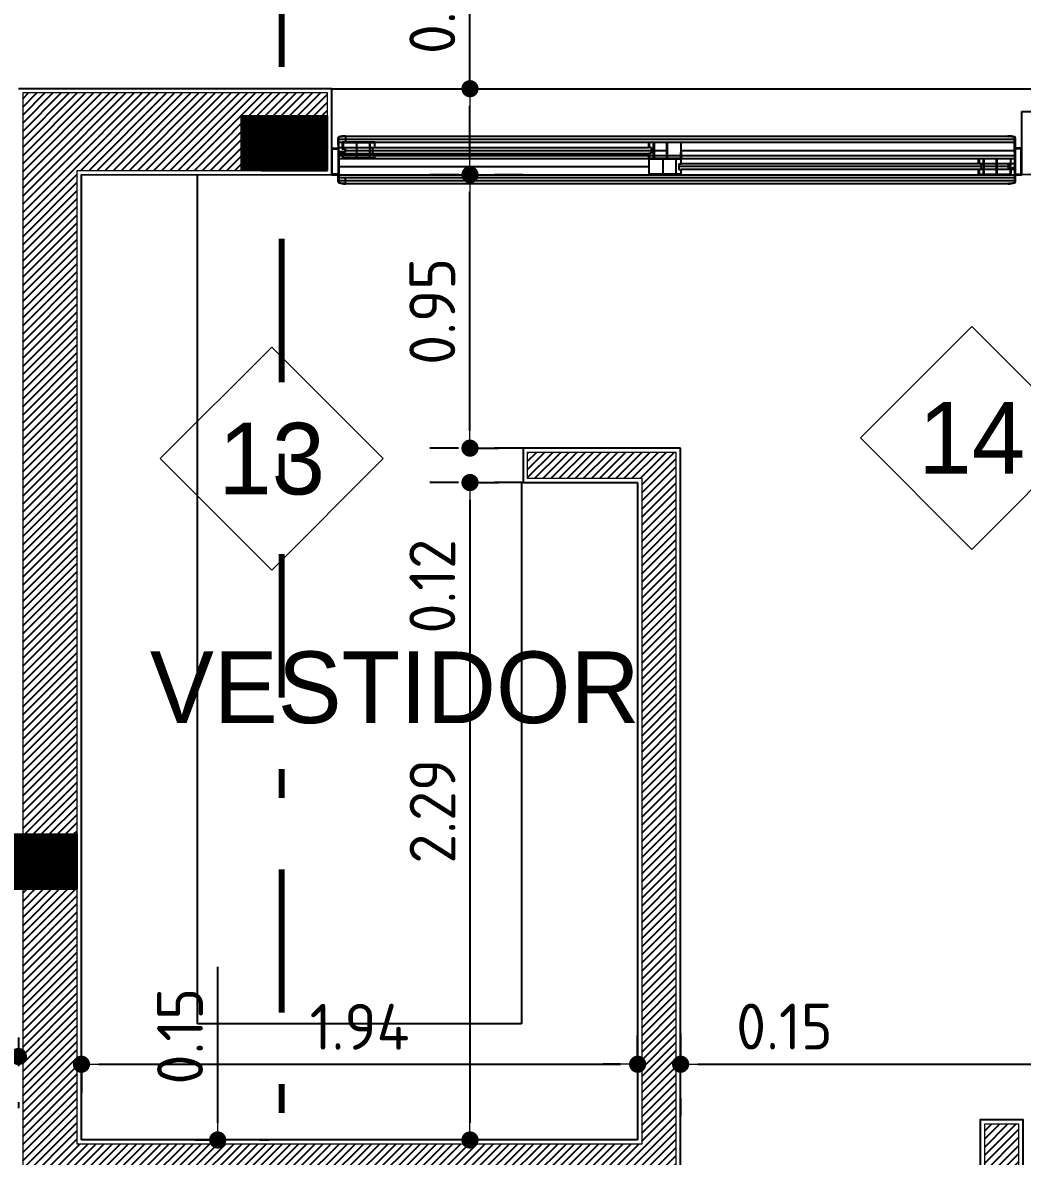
# Model space of a CAD drawing. Extents: x 233 to 569, y -241 to -74.
# Drawn here: x 408.727 to 412.215, y -172.952 to -168.996 of the extents above; entities that cross this region are included whole.
import ezdxf
from ezdxf.enums import TextEntityAlignment as Align

# ---------------------------------------------------------------- set-up
doc = ezdxf.new("R2010")
doc.units = 0
doc.header["$MEASUREMENT"] = 0
for name, pattern in [('DASHDOT', [1, 0.5, -0.25, 0, -0.25]), ('DOT2', [0.125, 0, -0.125]), ('TRAZOS', [0.75, 0.5, -0.25])]:
    doc.linetypes.add(name, pattern=pattern)
doc.layers.get('0').update_dxf_attribs({"linetype": 'CONTINUOUS', "lineweight": 50})
doc.layers.get('DEFPOINTS').update_dxf_attribs({"linetype": 'CONTINUOUS'})
for name, color, linetype in [('2D PA ABERTURAS CORTE', 1, 'CONTINUOUS'), ('2D PA ABERTURAS VISTA', 1, 'CONTINUOUS'), ('2D PA MUROS', 7, 'CONTINUOUS'), ('2D PB MUROS MAMP. HATCH', 10, 'CONTINUOUS'), ('2D PLATEA ESTRUCTURA COLUMNAS HATCH', 92, 'CONTINUOUS')]:
    doc.layers.add(name, color=color, linetype=linetype)
for name, color, linetype, lineweight in [('2D PA ESTRUCTURA COLUMNAS BORDES', 95, 'CONTINUOUS', 9), ('COTAS', 1, 'CONTINUOUS', 9), ('GRAFISMOS', 8, 'CONTINUOUS', 13), ('MARCOS', 4, 'CONTINUOUS', 80), ('TEXTOGREEN', 3, 'CONTINUOUS', 40)]:
    doc.layers.add(name, color=color, linetype=linetype, lineweight=lineweight)
doc.styles.add('ARIAL', font='')
doc.styles.get("Standard").update_dxf_attribs({"font": 'bahnschrift.ttf'})
doc.styles.add('SWISSLTCNBT', font='bahnschrift.ttf')
doc.styles.get('ARIAL').set_extended_font_data('DIN')
doc.dimstyles.new('PLANTA', dxfattribs={"dimscale": 0, "dimtxt": 0.16, "dimasz": 0.06, "dimexe": 0.18, "dimexo": 0, "dimgap": 0.05, "dimtad": 1, "dimzin": 0, "dimdsep": 46, "dimtxsty": 'ARIAL', "dimblk1": 'DOT', "dimblk2": 'DOT', "dimsah": 1, "dimcen": 0.09, "dimclrd": 1, "dimclre": 1, "dimclrt": 3, "dimadec": 0, "dimazin": 0, "dimtfac": 1, "dimtofl": 0, "dimtmove": 0, "dimatfit": 3, "dimldrblk": 'DOT', "dimfxl": 0.18, "dimtolj": 1, "dimtzin": 0, "dimarcsym": 0})
pattern_1 = [(45, (-33.139532, 77.621926), (-0.0141421356, 0.0141421356), [])]
pattern_2 = [(90, (-33.139532, 77.62192647), (-0.00025, 7e-20), []), (180, (-33.139532, 77.62192647), (-9e-20, -0.00025), [])]

# ---------------------------------------------------------------- blocks, each defined once
blk = doc.blocks.new('_DOT')
at = {"color": 0, "linetype": 'ByBlock'}
blk.add_line((-0.5, 0), (-1, 0), dxfattribs=at)
at = {"color": 0, "linetype": 'ByBlock', "const_width": 0.5}
blk.add_lwpolyline([(-0.25, 0, 1), (0.25, 0, 1)], format="xyb", close=True, dxfattribs=at)
blk = doc.blocks.new('*D235')
at = {"layer": 'COTAS', "color": 1, "linetype": 'DOT2', "lineweight": -2, "transparency": 16777216}
for p, q in [((410.8726, -172.6306), (410.8726, -172.4506)), ((408.9317, -172.6306), (408.9317, -172.8106))]:
    blk.add_line(p, q, dxfattribs=at)
at = {"layer": 'COTAS', "color": 1, "lineweight": -2, "transparency": 16777216}
blk.add_line((408.9917, -172.6306), (410.8126, -172.6306), dxfattribs=at)
at = {"layer": 'DEFPOINTS', "color": 0, "transparency": 16777216}
for p in [(408.9317, -172.6306), (410.8726, -172.6306), (410.8726, -172.6306)]:
    blk.add_point(p, dxfattribs=at)
at = {"layer": 'COTAS', "color": 1, "lineweight": -2, "transparency": 16777216, "xscale": 0.06, "yscale": 0.06, "zscale": 0.06, "rotation": 180}
blk.add_blockref('_DOT', (408.9317, -172.6306), dxfattribs=at)
at = {"layer": 'COTAS', "color": 1, "lineweight": -2, "transparency": 16777216, "xscale": 0.06, "yscale": 0.06, "zscale": 0.06}
blk.add_blockref('_DOT', (410.8726, -172.6306), dxfattribs=at)
at = {"layer": 'COTAS', "color": 3, "transparency": 16777216, "insert": (409.9022, -172.4999), "char_height": 0.16, "attachment_point": 5, "style": 'ARIAL'}
blk.add_mtext('\\A1;1.94', dxfattribs=at)
blk = doc.blocks.new('*D236')
at = {"layer": 'COTAS', "color": 1, "linetype": 'DOT2', "lineweight": -2, "transparency": 16777216}
for p, q in [((411.0226, -172.6306), (411.0226, -172.4506)), ((416.2121, -172.6306), (416.2121, -172.4506))]:
    blk.add_line(p, q, dxfattribs=at)
at = {"layer": 'COTAS', "color": 1, "lineweight": -2, "transparency": 16777216}
blk.add_line((411.0826, -172.6306), (416.1521, -172.6306), dxfattribs=at)
at = {"layer": 'DEFPOINTS', "color": 0, "transparency": 16777216}
for p in [(411.0226, -172.6306), (416.2121, -172.6306), (416.2121, -172.6306)]:
    blk.add_point(p, dxfattribs=at)
at = {"layer": 'COTAS', "color": 1, "lineweight": -2, "transparency": 16777216, "xscale": 0.06, "yscale": 0.06, "zscale": 0.06, "rotation": 180}
blk.add_blockref('_DOT', (411.0226, -172.6306), dxfattribs=at)
at = {"layer": 'COTAS', "color": 1, "lineweight": -2, "transparency": 16777216, "xscale": 0.06, "yscale": 0.06, "zscale": 0.06}
blk.add_blockref('_DOT', (416.2121, -172.6306), dxfattribs=at)
at = {"layer": 'COTAS', "color": 3, "transparency": 16777216, "insert": (413.6174, -172.4991), "char_height": 0.16, "attachment_point": 5, "style": 'ARIAL'}
blk.add_mtext('\\A1;5.19', dxfattribs=at)
blk = doc.blocks.new('*D237')
at = {"layer": 'COTAS', "color": 1, "linetype": 'DOT2', "lineweight": -2, "transparency": 16777216}
for p, q in [((410.8726, -172.5237), (410.8726, -172.8106)), ((411.0226, -172.5237), (411.0226, -172.8106))]:
    blk.add_line(p, q, dxfattribs=at)
at = {"layer": 'COTAS', "color": 1, "lineweight": -2, "transparency": 16777216}
for p, q in [((410.8126, -172.6306), (410.7526, -172.6306)), ((411.0826, -172.6306), (411.6269, -172.6306))]:
    blk.add_line(p, q, dxfattribs=at)
at = {"layer": 'DEFPOINTS', "color": 0, "transparency": 16777216}
for p in [(410.8726, -172.5237), (411.0226, -172.5237), (411.0226, -172.6306)]:
    blk.add_point(p, dxfattribs=at)
at = {"layer": 'COTAS', "color": 1, "lineweight": -2, "transparency": 16777216, "xscale": 0.06, "yscale": 0.06, "zscale": 0.06}
blk.add_blockref('_DOT', (410.8726, -172.6306), dxfattribs=at)
at = {"layer": 'COTAS', "color": 1, "lineweight": -2, "transparency": 16777216, "xscale": 0.06, "yscale": 0.06, "zscale": 0.06, "rotation": 180}
blk.add_blockref('_DOT', (411.0226, -172.6306), dxfattribs=at)
at = {"layer": 'COTAS', "color": 3, "transparency": 16777216, "insert": (411.3848, -172.4991), "char_height": 0.16, "attachment_point": 5, "style": 'ARIAL'}
blk.add_mtext('\\A1;0.15', dxfattribs=at)
blk = doc.blocks.new('*D246')
at = {"layer": 'COTAS', "color": 1, "linetype": 'DOT2', "lineweight": -2, "transparency": 16777216}
for p, q in [((410.4726, -170.6007), (410.1076, -170.6007)), ((410.4726, -172.8949), (410.1076, -172.8949))]:
    blk.add_line(p, q, dxfattribs=at)
at = {"layer": 'COTAS', "color": 1, "lineweight": -2, "transparency": 16777216}
blk.add_line((410.2876, -170.6607), (410.2876, -172.8349), dxfattribs=at)
at = {"layer": 'DEFPOINTS', "color": 0, "transparency": 16777216}
for p in [(410.4726, -170.6007), (410.2876, -172.8949), (410.4726, -172.8949)]:
    blk.add_point(p, dxfattribs=at)
at = {"layer": 'COTAS', "color": 1, "lineweight": -2, "transparency": 16777216, "xscale": 0.06, "yscale": 0.06, "zscale": 0.06}
for p, rotation in [((410.2876, -170.6007), 90), ((410.2876, -172.8949), 270)]:
    blk.add_blockref('_DOT', p, dxfattribs=dict(at, rotation=rotation))
at = {"layer": 'COTAS', "color": 3, "transparency": 16777216, "insert": (410.1569, -171.7478), "char_height": 0.16, "attachment_point": 5, "rotation": 90, "style": 'ARIAL'}
blk.add_mtext('\\A1;2.29', dxfattribs=at)
blk = doc.blocks.new('*D247')
at = {"layer": 'COTAS', "color": 1, "linetype": 'DOT2', "lineweight": -2, "transparency": 16777216}
for p, q in [((410.4726, -169.5264), (410.1076, -169.5264)), ((410.4726, -170.4807), (410.1076, -170.4807))]:
    blk.add_line(p, q, dxfattribs=at)
at = {"layer": 'COTAS', "color": 1, "lineweight": -2, "transparency": 16777216}
blk.add_line((410.2876, -170.4207), (410.2876, -169.5864), dxfattribs=at)
at = {"layer": 'DEFPOINTS', "color": 0, "transparency": 16777216}
for p in [(410.2876, -169.5264), (410.4726, -169.5264), (410.4726, -170.4807)]:
    blk.add_point(p, dxfattribs=at)
at = {"layer": 'COTAS', "color": 1, "lineweight": -2, "transparency": 16777216, "xscale": 0.06, "yscale": 0.06, "zscale": 0.06}
for p, rotation in [((410.2876, -169.5264), 89.99941683156632), ((410.2876, -170.4807), 269.9994168315663)]:
    blk.add_blockref('_DOT', p, dxfattribs=dict(at, rotation=rotation))
at = {"layer": 'COTAS', "color": 3, "transparency": 16777216, "insert": (410.1561, -170.0035), "char_height": 0.16, "attachment_point": 5, "rotation": 89.9994, "style": 'ARIAL'}
blk.add_mtext('\\A1;0.95', dxfattribs=at)
blk = doc.blocks.new('*D248')
at = {"layer": 'COTAS', "color": 1, "lineweight": -2, "transparency": 16777216}
for p, q in [((410.2876, -170.4207), (410.2876, -170.3607)), ((410.2876, -170.6607), (410.2876, -171.2047))]:
    blk.add_line(p, q, dxfattribs=at)
at = {"layer": 'COTAS', "color": 1, "linetype": 'DOT2', "lineweight": -2, "transparency": 16777216}
for p, q in [((410.2876, -170.4807), (410.4676, -170.4807)), ((410.2876, -170.6007), (410.4676, -170.6007))]:
    blk.add_line(p, q, dxfattribs=at)
at = {"layer": 'DEFPOINTS', "color": 0, "transparency": 16777216}
for p in [(410.2876, -170.4807), (410.2876, -170.6007), (410.2876, -170.6007)]:
    blk.add_point(p, dxfattribs=at)
at = {"layer": 'COTAS', "color": 1, "lineweight": -2, "transparency": 16777216, "xscale": 0.06, "yscale": 0.06, "zscale": 0.06}
for p, rotation in [((410.2876, -170.4807), 269.9978893149392), ((410.2876, -170.6007), 89.99788931493921)]:
    blk.add_blockref('_DOT', p, dxfattribs=dict(at, rotation=rotation))
at = {"layer": 'COTAS', "color": 3, "transparency": 16777216, "insert": (410.1562, -170.9627), "char_height": 0.16, "attachment_point": 5, "rotation": 89.9979, "style": 'ARIAL'}
blk.add_mtext('\\A1;0.12', dxfattribs=at)
blk = doc.blocks.new('*D249')
at = {"layer": 'COTAS', "color": 1, "lineweight": -2, "transparency": 16777216}
for p, q in [((410.2876, -169.2263), (410.2876, -168.6834)), ((410.2876, -169.4665), (410.2876, -169.2863))]:
    blk.add_line(p, q, dxfattribs=at)
at = {"layer": 'COTAS', "color": 1, "linetype": 'DOT2', "lineweight": -2, "transparency": 16777216}
for p, q in [((409.8051, -169.2263), (410.4676, -169.2263)), ((409.8051, -169.5265), (410.4676, -169.5265))]:
    blk.add_line(p, q, dxfattribs=at)
at = {"layer": 'DEFPOINTS', "color": 0, "transparency": 16777216}
for p in [(409.8051, -169.2263), (410.2876, -169.2263), (409.8051, -169.5265)]:
    blk.add_point(p, dxfattribs=at)
at = {"layer": 'COTAS', "color": 1, "lineweight": -2, "transparency": 16777216, "xscale": 0.06, "yscale": 0.06, "zscale": 0.06}
for p, rotation in [((410.2876, -169.2263), 89.99917516973274), ((410.2876, -169.5265), 269.9991751697327)]:
    blk.add_blockref('_DOT', p, dxfattribs=dict(at, rotation=rotation))
at = {"layer": 'COTAS', "color": 3, "transparency": 16777216, "insert": (410.156, -168.9248), "char_height": 0.16, "attachment_point": 5, "rotation": 89.9992, "style": 'ARIAL'}
blk.add_mtext('\\A1;0.30', dxfattribs=at)
blk = doc.blocks.new('*D250')
at = {"layer": 'COTAS', "color": 1, "lineweight": -2, "transparency": 16777216}
for p, q in [((409.4072, -172.8349), (409.4072, -172.2907)), ((409.4072, -173.1049), (409.4072, -173.1649))]:
    blk.add_line(p, q, dxfattribs=at)
at = {"layer": 'COTAS', "color": 1, "linetype": 'DOT2', "lineweight": -2, "transparency": 16777216}
for p, q in [((409.3276, -172.8949), (409.5872, -172.8949)), ((409.3276, -173.0449), (409.5872, -173.0449))]:
    blk.add_line(p, q, dxfattribs=at)
at = {"layer": 'DEFPOINTS', "color": 0, "transparency": 16777216}
for p in [(409.3276, -172.8949), (409.4072, -172.8949), (409.3276, -173.0449)]:
    blk.add_point(p, dxfattribs=at)
at = {"layer": 'COTAS', "color": 1, "lineweight": -2, "transparency": 16777216, "xscale": 0.06, "yscale": 0.06, "zscale": 0.06}
for p, rotation in [((409.4072, -172.8949), 270), ((409.4072, -173.0449), 90)]:
    blk.add_blockref('_DOT', p, dxfattribs=dict(at, rotation=rotation))
at = {"layer": 'COTAS', "color": 3, "transparency": 16777216, "insert": (409.2758, -172.5328), "char_height": 0.16, "attachment_point": 5, "rotation": 90, "style": 'ARIAL'}
blk.add_mtext('\\A1;0.15', dxfattribs=at)
blk = doc.blocks.new('*D305')
at = {"layer": 'COTAS', "color": 1, "linetype": 'DOT2', "lineweight": -2, "transparency": 16777216}
for p, q in [((405.1117, -172.5375), (405.1117, -172.7836)), ((408.7117, -172.5375), (408.7117, -172.7836))]:
    blk.add_line(p, q, dxfattribs=at)
at = {"layer": 'COTAS', "color": 1, "lineweight": -2, "transparency": 16777216}
blk.add_line((405.1717, -172.6036), (408.6517, -172.6036), dxfattribs=at)
at = {"layer": 'DEFPOINTS', "color": 0, "transparency": 16777216}
for p in [(405.1117, -172.5375), (408.7117, -172.5375), (408.7117, -172.6036)]:
    blk.add_point(p, dxfattribs=at)
at = {"layer": 'COTAS', "color": 1, "lineweight": -2, "transparency": 16777216, "xscale": 0.06, "yscale": 0.06, "zscale": 0.06, "rotation": 180}
blk.add_blockref('_DOT', (405.1117, -172.6036), dxfattribs=at)
at = {"layer": 'COTAS', "color": 1, "lineweight": -2, "transparency": 16777216, "xscale": 0.06, "yscale": 0.06, "zscale": 0.06}
blk.add_blockref('_DOT', (408.7117, -172.6036), dxfattribs=at)
at = {"layer": 'COTAS', "color": 3, "transparency": 16777216, "insert": (406.9117, -172.472), "char_height": 0.16, "attachment_point": 5, "style": 'ARIAL'}
blk.add_mtext('\\A1;3.60', dxfattribs=at)

msp = doc.modelspace()

# ---------------------------------------------------------------- hatches: boundary and pattern name
at = {"layer": '2D PB MUROS MAMP. HATCH'}
h = msp.add_hatch(dxfattribs=at)
h.set_pattern_fill('_USER', color=256, scale=0.02, angle=45, pattern_type=0)
h.set_pattern_definition(pattern_1)
h.paths.add_polyline_path([(408.7267, -169.2413), (408.7267, -169.3214), (408.7267, -169.3214), (408.7267, -169.5113), (409.7901, -169.5114), (409.7901, -169.2413)])
h = msp.add_hatch(dxfattribs=at)
h.set_pattern_fill('_USER', color=256, scale=0.02, angle=45, pattern_type=0)
h.set_pattern_definition(pattern_1)
h.paths.add_polyline_path([(408.9167, -169.5114), (408.7267, -169.5114), (408.7267, -171.827), (408.9167, -171.827)])
h = msp.add_hatch(dxfattribs=at)
h.set_pattern_fill('_USER', color=256, scale=0.02, angle=45, pattern_type=0)
h.set_pattern_definition(pattern_1)
h.paths.add_polyline_path([(408.7267, -173.4515), (408.8467, -173.4515), (408.8467, -173.0299), (409.6306, -173.0299), (409.6306, -172.9099), (408.9167, -172.9099), (408.9167, -172.0182), (408.7267, -172.0182)])
h.paths.add_polyline_path([(409.6306, -172.9099), (409.6306, -173.0299), (411.0076, -173.0299), (411.0076, -170.4957), (410.4876, -170.4957), (410.4876, -170.5857), (410.8876, -170.5857), (410.8876, -172.9099)])
h = msp.add_hatch(dxfattribs=at)
h.set_pattern_fill('_USER', color=256, scale=0.02, angle=45, pattern_type=0)
h.set_pattern_definition(pattern_1)
h.paths.add_polyline_path([(412.2026, -172.8397), (412.0826, -172.8397), (412.0823, -173.7115), (412.4119, -173.7117), (412.4119, -173.5918), (412.2026, -173.5918)])
at = {"layer": '2D PLATEA ESTRUCTURA COLUMNAS HATCH'}
h = msp.add_hatch(dxfattribs=at)
h.set_pattern_fill('NET', color=256, scale=0.002, angle=90)
h.set_pattern_definition(pattern_2)
h.paths.add_polyline_path([(409.4901, -169.3213), (409.7901, -169.3213), (409.7901, -169.5114), (409.4901, -169.5113)])
h = msp.add_hatch(dxfattribs=at)
h.set_pattern_fill('NET', color=256, scale=0.002, angle=90)
h.set_pattern_definition(pattern_2)
h.paths.add_polyline_path([(408.4267, -171.8282), (408.4267, -172.0182), (408.9167, -172.0182), (408.9167, -171.8282)])

# ---------------------------------------------------------------- linework, layer by layer
at = {"linetype": 'TRAZOS', "ltscale": 0.5}
msp.add_line((408.9317, -169.2264), (408.9317, -169.2264), dxfattribs=at)
at = {"layer": '2D PA ABERTURAS CORTE', "color": 1}
for p, q in [((409.8276, -169.4222), (409.8276, -169.3975)), ((409.8276, -169.3975), (409.8276, -169.433)), ((409.8297, -169.4448), (409.8297, -169.397)), ((412.1882, -169.4487), (412.1882, -169.397)), ((412.1903, -169.3975), (412.1903, -169.433)), ((412.1903, -169.4222), (412.1903, -169.3975)), ((409.8261, -169.434), (409.8266, -169.434)), ((409.843, -169.4368), (409.843, -169.4363)), ((409.8435, -169.4358), (409.8513, -169.4358)), ((409.8509, -169.4373), (409.8435, -169.4373)), ((409.8517, -169.4417), (409.8509, -169.4373)), ((409.8523, -169.4366), (409.8532, -169.4417)), ((412.1903, -169.4366), (412.1903, -169.5239)), ((412.1918, -169.434), (412.1913, -169.434)), ((409.8307, -169.4458), (409.8509, -169.4458)), ((409.8513, -169.4476), (409.8307, -169.4476)), ((409.8509, -169.4458), (409.8517, -169.4417)), ((409.8532, -169.4417), (409.8523, -169.4468)), ((412.1882, -169.4487), (412.1882, -169.5116)), ((412.1882, -169.4487), (412.1882, -169.5116)), ((412.1656, -169.4932), (412.1647, -169.4983)), ((412.1647, -169.4983), (412.1656, -169.5034)), ((412.1662, -169.4983), (412.167, -169.4939)), ((412.167, -169.5024), (412.1662, -169.4983)), ((412.1744, -169.4924), (412.1666, -169.4924)), ((412.1666, -169.5042), (412.1882, -169.5042)), ((412.167, -169.4939), (412.1744, -169.4939)), ((412.1872, -169.5024), (412.167, -169.5024)), ((412.1749, -169.4934), (412.1749, -169.4929)), ((412.1882, -169.5145), (412.1882, -169.5528)), ((412.1903, -169.5185), (412.1903, -169.5239)), ((412.1903, -169.5275), (412.1903, -169.5447)), ((412.1903, -169.5275), (412.1903, -169.5522)), ((412.1903, -169.5522), (412.1903, -169.5275)), ((412.1918, -169.5265), (412.1913, -169.5265))]:
    msp.add_line(p, q, dxfattribs=at)
at = {"layer": '2D PA ABERTURAS CORTE', "color": 251}
msp.add_line((409.8532, -169.3926), (409.8532, -169.413), dxfattribs=at)
at = {"layer": '2D PA ABERTURAS CORTE'}
for p, q in [((409.8297, -169.4316), (410.9116, -169.4316)), ((409.843, -169.4334), (409.843, -169.413)), ((409.9556, -169.413), (409.843, -169.413)), ((409.843, -169.4334), (409.8445, -169.4334)), ((409.8445, -169.4146), (409.8904, -169.4146)), ((409.8445, -169.4146), (409.8445, -169.4334)), ((409.8914, -169.4156), (409.8914, -169.4673)), ((409.893, -169.4673), (409.893, -169.4156)), ((409.894, -169.4146), (409.9362, -169.4146)), ((409.9372, -169.4156), (409.9372, -169.4673)), ((409.9387, -169.4673), (409.9387, -169.4156)), ((409.9398, -169.4146), (409.9531, -169.4146)), ((409.9477, -169.4316), (409.9477, -169.4519)), ((409.9477, -169.4316), (409.9556, -169.4316)), ((409.9541, -169.4156), (409.9541, -169.4316)), ((409.9556, -169.4316), (409.9556, -169.413)), ((410.9116, -169.413), (411.0243, -169.413)), ((410.9116, -169.4316), (410.9116, -169.413)), ((410.9195, -169.4316), (410.9116, -169.4316)), ((410.9132, -169.4156), (410.9132, -169.4316)), ((410.9275, -169.4146), (410.9142, -169.4146)), ((410.9195, -169.4316), (410.9195, -169.4519)), ((410.9285, -169.4673), (410.9285, -169.4156)), ((410.9301, -169.4156), (410.9301, -169.4673)), ((410.9733, -169.4146), (410.9311, -169.4146)), ((410.9743, -169.4673), (410.9743, -169.4156)), ((410.9759, -169.4156), (410.9759, -169.4673)), ((411.0228, -169.4146), (410.9769, -169.4146)), ((411.0228, -169.4146), (411.0228, -169.4495)), ((411.0243, -169.4495), (411.0243, -169.413)), ((409.8297, -169.4519), (410.9116, -169.4519)), ((409.843, -169.4495), (409.843, -169.4699)), ((409.843, -169.4495), (409.8445, -169.4495)), ((409.843, -169.4699), (409.9556, -169.4699)), ((409.8445, -169.4683), (409.8445, -169.4495)), ((409.8904, -169.4683), (409.8445, -169.4683)), ((409.8532, -169.4417), (410.9195, -169.4417)), ((409.9362, -169.4683), (409.894, -169.4683)), ((409.9531, -169.4683), (409.9398, -169.4683)), ((409.9477, -169.4519), (409.9556, -169.4519)), ((409.9541, -169.4519), (409.9541, -169.4673)), ((409.9556, -169.4699), (409.9556, -169.4519)), ((410.9195, -169.4519), (410.9116, -169.4519)), ((410.9116, -169.4699), (410.9116, -169.4519)), ((411.0243, -169.4696), (410.9116, -169.4696)), ((410.9116, -169.4696), (410.9116, -169.5265)), ((411.0243, -169.4699), (410.9116, -169.4699)), ((410.9132, -169.4519), (410.9132, -169.4673)), ((410.9132, -169.5249), (410.9132, -169.4712)), ((410.9132, -169.4712), (410.9591, -169.4712)), ((410.9142, -169.4683), (410.9275, -169.4683)), ((410.9311, -169.4683), (410.9733, -169.4683)), ((410.9601, -169.4722), (410.9601, -169.5239)), ((410.9616, -169.5239), (410.9616, -169.4722)), ((410.9626, -169.4712), (411.0048, -169.4712)), ((410.9769, -169.4683), (411.0228, -169.4683)), ((411.0059, -169.4722), (411.0059, -169.5239)), ((411.0074, -169.5239), (411.0074, -169.4722)), ((411.0084, -169.4712), (411.0217, -169.4712)), ((411.0228, -169.4683), (411.0228, -169.4495)), ((411.0228, -169.4722), (411.0228, -169.4882)), ((411.0243, -169.4495), (411.0243, -169.4699)), ((411.0243, -169.4882), (411.0243, -169.4696)), ((412.0623, -169.4882), (412.0623, -169.4696)), ((412.0623, -169.4696), (412.1749, -169.4696)), ((412.0638, -169.4722), (412.0638, -169.4882)), ((412.0781, -169.4712), (412.0648, -169.4712)), ((412.0792, -169.5239), (412.0792, -169.4722)), ((412.0807, -169.4722), (412.0807, -169.5239)), ((412.1239, -169.4712), (412.0817, -169.4712)), ((412.1249, -169.5239), (412.1249, -169.4722)), ((412.1265, -169.4722), (412.1265, -169.5239)), ((412.1734, -169.4712), (412.1275, -169.4712)), ((412.1734, -169.4712), (412.1734, -169.49)), ((412.1749, -169.49), (412.1749, -169.4696)), ((410.9132, -169.4882), (410.9116, -169.4882)), ((410.9132, -169.4983), (410.9116, -169.4983)), ((410.9132, -169.5085), (410.9116, -169.5085)), ((411.0164, -169.4882), (411.0243, -169.4882)), ((411.0164, -169.4882), (411.0164, -169.5085)), ((412.1647, -169.4983), (411.0164, -169.4983)), ((411.0164, -169.5085), (411.0243, -169.5085)), ((411.0228, -169.5085), (411.0228, -169.5239)), ((412.1882, -169.4882), (411.0243, -169.4882)), ((412.1882, -169.5085), (411.0243, -169.5085)), ((411.0243, -169.5265), (411.0243, -169.5085)), ((412.0702, -169.4882), (412.0623, -169.4882)), ((412.0623, -169.5265), (412.0623, -169.5085)), ((412.0702, -169.5085), (412.0623, -169.5085)), ((412.0638, -169.5085), (412.0638, -169.5239)), ((412.0702, -169.4882), (412.0702, -169.5085)), ((412.1749, -169.49), (412.1734, -169.49)), ((412.1734, -169.5249), (412.1734, -169.5061)), ((412.1749, -169.5061), (412.1734, -169.5061)), ((412.1749, -169.5061), (412.1749, -169.5265)), ((410.9116, -169.5265), (411.0243, -169.5265)), ((410.9591, -169.5249), (410.9132, -169.5249)), ((411.0048, -169.5249), (410.9626, -169.5249)), ((411.0217, -169.5249), (411.0084, -169.5249)), ((412.1749, -169.5265), (412.0623, -169.5265)), ((412.0648, -169.5249), (412.0781, -169.5249)), ((412.0817, -169.5249), (412.1239, -169.5249)), ((412.1275, -169.5249), (412.1734, -169.5249))]:
    msp.add_line(p, q, dxfattribs=at)
at = {"layer": '2D PA ABERTURAS CORTE', "color": 1}
for centre, radius, start, end in [((409.8307, -169.3975), 0.00307, 106.1276, 180), ((409.8307, -169.397), 0.00102, 106.0134, 180), ((409.8512, -169.4683), 0.0768, 89.2257, 106.1276), ((409.8512, -169.4683), 0.0753, 89.8985, 106.0134), ((409.8522, -169.3926), 0.00102, 209.5615, 89.2257), ((412.1657, -169.3926), 0.00102, 90.7743, 330.4385), ((412.1667, -169.4683), 0.0768, 73.8724, 90.7743), ((412.1667, -169.4683), 0.0753, 73.9866, 90.1015), ((412.1872, -169.397), 0.00102, 0, 73.9866), ((412.1872, -169.3975), 0.00307, 0, 73.8724), ((409.8266, -169.433), 0.00102, 270, 0), ((409.8271, -169.4366), 0.000512, 0, 90), ((409.8435, -169.4363), 0.000512, 90, 180), ((409.8435, -169.4368), 0.000512, 180, 270), ((409.8513, -169.4368), 0.00102, 10, 90), ((412.1913, -169.433), 0.00102, 180, 270), ((412.1908, -169.4366), 0.000512, 90, 180), ((409.8307, -169.4448), 0.00102, 180, 270), ((409.8307, -169.4487), 0.00102, 90, 180), ((409.8513, -169.4466), 0.00102, 270, 350), ((412.1666, -169.4934), 0.00102, 90, 170), ((412.1666, -169.5032), 0.00102, 190, 270), ((412.1744, -169.4929), 0.000512, 0, 90), ((412.1744, -169.4934), 0.000512, 270, 0), ((412.1872, -169.5116), 0.00102, 270, 0), ((412.1657, -169.5572), 0.00102, 29.5615, 269.2257), ((412.1667, -169.4814), 0.0768, 269.2257, 286.1276), ((412.1667, -169.4814), 0.0753, 269.8985, 286.0134), ((412.1872, -169.5528), 0.00102, 286.0134, 0), ((412.1872, -169.5522), 0.00307, 286.1276, 0), ((412.1908, -169.5239), 0.000512, 180, 270), ((412.1913, -169.5275), 0.00102, 90, 180)]:
    msp.add_arc(centre, radius, start, end, dxfattribs=at)
at = {"layer": '2D PA ABERTURAS CORTE'}
for centre, start, end in [((409.8904, -169.4156), 0, 90), ((409.894, -169.4156), 90, 180), ((409.9362, -169.4156), 0, 90), ((409.9398, -169.4156), 90, 180), ((409.9531, -169.4156), 0, 90), ((410.9142, -169.4156), 90, 180), ((410.9275, -169.4156), 0, 90), ((410.9311, -169.4156), 90, 180), ((410.9733, -169.4156), 0, 90), ((410.9769, -169.4156), 90, 180), ((409.8904, -169.4673), 270, 0), ((409.894, -169.4673), 180, 270), ((409.9362, -169.4673), 270, 0), ((409.9398, -169.4673), 180, 270), ((409.9531, -169.4673), 270, 0), ((410.9142, -169.4673), 180, 270), ((410.9275, -169.4673), 270, 0), ((410.9311, -169.4673), 180, 270), ((410.9591, -169.4722), 0, 90), ((410.9626, -169.4722), 90, 180), ((410.9733, -169.4673), 270, 0), ((410.9769, -169.4673), 180, 270), ((411.0048, -169.4722), 0, 90), ((411.0084, -169.4722), 90, 180), ((411.0217, -169.4722), 0, 90), ((412.0648, -169.4722), 90, 180), ((412.0781, -169.4722), 0, 90), ((412.0817, -169.4722), 90, 180), ((412.1239, -169.4722), 0, 90), ((412.1275, -169.4722), 90, 180), ((410.9591, -169.5239), 270, 0), ((410.9626, -169.5239), 180, 270), ((411.0048, -169.5239), 270, 0), ((411.0084, -169.5239), 180, 270), ((411.0217, -169.5239), 270, 0), ((412.0648, -169.5239), 180, 270), ((412.0781, -169.5239), 270, 0), ((412.0817, -169.5239), 180, 270), ((412.1239, -169.5239), 270, 0), ((412.1275, -169.5239), 180, 270)]:
    msp.add_arc(centre, 0.00102, start, end, dxfattribs=at)
at = {"layer": '2D PA ABERTURAS VISTA', "color": 251}
for p, q in [((409.8051, -169.2264), (416.512, -169.2264)), ((409.8531, -169.3921), (412.1648, -169.3921)), ((409.8297, -169.4028), (412.1882, -169.4028)), ((409.8297, -169.4128), (410.968, -169.4128)), ((410.968, -169.4128), (412.1882, -169.4128)), ((409.8297, -169.4596), (411.0228, -169.4596)), ((409.8297, -169.4696), (412.1882, -169.4696)), ((410.8243, -169.4417), (410.9759, -169.4417)), ((411.0243, -169.4417), (412.1882, -169.4417)), ((411.0243, -169.4596), (412.1882, -169.4596)), ((409.8297, -169.4983), (410.9116, -169.4983)), ((409.3368, -172.4899), (409.3368, -169.5263)), ((409.8297, -169.5265), (412.1882, -169.5265)), ((409.8297, -169.5363), (412.1882, -169.5363)), ((409.8297, -169.5465), (412.1882, -169.5465)), ((409.8531, -169.5576), (412.1648, -169.5576)), ((409.8532, -169.5572), (409.8532, -169.5367)), ((410.4676, -170.6007), (410.4676, -172.4899)), ((410.4676, -172.4899), (409.3368, -172.4899))]:
    msp.add_line(p, q, dxfattribs=at)
at = {"layer": '2D PA ABERTURAS VISTA', "color": 1}
for p, q in [((409.8051, -169.5265), (409.8051, -169.434)), ((409.8051, -169.434), (409.8266, -169.434)), ((409.8071, -169.5244), (409.8071, -169.4361)), ((409.8071, -169.4361), (409.8271, -169.4361)), ((409.8276, -169.4366), (409.8276, -169.5239)), ((412.2108, -169.4361), (412.1908, -169.4361)), ((412.2128, -169.434), (412.1913, -169.434)), ((412.2108, -169.5244), (412.2108, -169.4361)), ((412.2128, -169.5265), (412.2128, -169.434)), ((409.8297, -169.4487), (409.8297, -169.5528)), ((409.8297, -169.4487), (409.8297, -169.5116)), ((409.8297, -169.5145), (409.8297, -169.5528)), ((409.8266, -169.5265), (409.8051, -169.5265)), ((409.8271, -169.5244), (409.8071, -169.5244)), ((409.8261, -169.5265), (409.8266, -169.5265)), ((409.8276, -169.5185), (409.8276, -169.5239)), ((409.8276, -169.5275), (409.8276, -169.5447)), ((409.8276, -169.5275), (409.8276, -169.5522)), ((409.8276, -169.5522), (409.8276, -169.5275)), ((412.1908, -169.5244), (412.2108, -169.5244)), ((412.1913, -169.5265), (412.2128, -169.5265))]:
    msp.add_line(p, q, dxfattribs=at)
for centre, radius, start, end in [((409.8266, -169.5275), 0.00102, 360, 90), ((409.8271, -169.5239), 0.000512, 270, 0), ((409.8307, -169.5522), 0.00307, 180, 253.8724), ((409.8307, -169.5528), 0.00102, 180, 253.9866), ((409.8512, -169.4814), 0.0768, 253.8724, 270.7743), ((409.8512, -169.4814), 0.0753, 253.9866, 270.1015), ((409.8522, -169.5572), 0.00102, 270.7743, 150.4385)]:
    msp.add_arc(centre, radius, start, end, dxfattribs=at)
at = {"layer": '2D PA ESTRUCTURA COLUMNAS BORDES'}
for points in [[(409.4901, -169.5113), (409.7901, -169.5113), (409.7901, -169.3214), (409.4901, -169.3214)], [(408.4267, -171.827), (408.9167, -171.827), (408.9167, -172.0182), (408.4267, -172.0182)]]:
    msp.add_lwpolyline(points, close=True, dxfattribs=at)
at = {"layer": '2D PA MUROS'}
for p, q in [((409.8051, -169.2263), (408.7117, -169.2263)), ((409.8051, -169.5264), (409.8051, -169.2263)), ((408.9317, -172.8949), (408.9317, -169.5263)), ((408.9317, -169.5263), (409.8051, -169.5264)), ((411.0226, -170.4807), (410.4726, -170.4807)), ((410.4726, -170.4807), (410.4726, -170.6007)), ((411.0226, -173.0449), (411.0226, -170.4807)), ((410.4726, -170.6007), (410.8726, -170.6007)), ((410.8726, -170.6007), (410.8726, -172.8949)), ((410.8726, -172.8949), (408.9317, -172.8949))]:
    msp.add_line(p, q, dxfattribs=at)
msp.add_lwpolyline([(412.2128, -169.3063), (413.011, -169.3063), (413.011, -169.5263), (412.2128, -169.5264)], close=True, dxfattribs=at)
msp.add_lwpolyline([(416.2121, -173.9803), (416.2121, -174.5237), (416.4321, -174.5237), (416.4321, -171.812), (416.2121, -171.812), (416.2121, -173.5768), (412.2176, -173.5768), (412.2176, -172.8247), (412.0676, -172.8247), (412.0673, -173.7265), (413.018, -173.727), (413.018, -174.3469), (413.118, -174.3469), (413.1182, -173.6969), (416.112, -173.6968)], dxfattribs=at)
at = {"layer": 'COTAS'}
for points in [[(412.0386, -170.834), (412.4275, -170.4451), (412.0386, -170.0562), (411.6497, -170.4451)], [(409.5958, -170.9062), (409.9847, -170.5173), (409.5958, -170.1284), (409.2069, -170.5173)]]:
    msp.add_lwpolyline(points, close=True, dxfattribs=at)
at = {"layer": 'GRAFISMOS'}
for points in [[(409.7901, -169.5114), (409.7901, -169.2413), (408.7267, -169.2413), (408.7267, -171.8282), (408.0236, -171.8282), (408.0236, -172.0182), (408.7267, -172.0182), (408.7267, -174.661), (408.9289, -174.661), (408.9289, -174.541), (408.8467, -174.541), (408.8467, -173.0299), (411.0076, -173.0299), (411.0076, -170.4957), (410.4876, -170.4957), (410.4876, -170.5857), (410.8876, -170.5857), (410.8876, -172.9099), (408.9167, -172.9099), (408.9167, -169.5113)], [(412.2026, -172.8397), (412.0826, -172.8397), (412.0823, -173.7115), (413.033, -173.712), (413.033, -174.3319), (413.103, -174.3319), (413.1032, -173.6819), (416.2271, -173.6818), (416.2271, -174.5087), (416.4171, -174.5087), (416.4171, -171.827), (416.2271, -171.827), (416.2271, -173.5918), (412.2026, -173.5918)]]:
    msp.add_lwpolyline(points, close=True, dxfattribs=at)
at = {"layer": 'MARCOS', "linetype": 'DASHDOT'}
msp.add_line((409.6306, -195.5505), (409.6306, -163.1183), dxfattribs=at)

# ---------------------------------------------------------------- texts
at = {"layer": 'TEXTOGREEN', "style": 'SWISSLTCNBT'}
for s, p in [('14', (412.0386, -170.4451)), ('13', (409.5958, -170.5173))]:
    msp.add_text(s, height=0.25, dxfattribs=at).set_placement(p, align=Align.MIDDLE_CENTER)
at = {"layer": 'TEXTOGREEN'}
msp.add_text('VESTIDOR', height=0.25, dxfattribs=at).set_placement((409.1707, -171.4402))

# ---------------------------------------------------------------- dimensions: what is measured, and where the dimension line sits
at = {"layer": 'COTAS'}
for p1, p2, distance, picture, middle in [((409.8051, -169.5265), (409.8051, -169.2263), -0.4825, '*D249', (410.156, -168.9248)), ((410.4726, -170.4807), (410.4726, -169.5264), 0.185, '*D247', (410.1561, -170.0035)), ((410.2876, -170.4807), (410.2876, -170.6007), 0, '*D248', (410.1562, -170.9627)), ((410.4726, -170.6007), (410.4726, -172.8949), -0.1851, '*D246', (410.1569, -171.7478)), ((409.3276, -173.0449), (409.3276, -172.8949), -0.0796, '*D250', (409.2758, -172.5328)), ((405.1117, -172.5375), (408.7117, -172.5375), -0.0661, '*D305', (406.9117, -172.472)), ((408.9317, -172.6306), (410.8726, -172.6306), 0, '*D235', (409.9022, -172.4999)), ((410.8726, -172.5237), (411.0226, -172.5237), -0.1069, '*D237', (411.3848, -172.4991)), ((411.0226, -172.6306), (416.2121, -172.6306), 0, '*D236', (413.6174, -172.4991))]:
    dim = msp.add_aligned_dim(p1=p1, p2=p2, distance=distance, dimstyle='PLANTA', override={"dimscale": 1}, dxfattribs=at)
    dim.commit()
    dim.dimension.update_dxf_attribs({"geometry": picture, "text_midpoint": middle})

doc.saveas('drawing.dxf')
